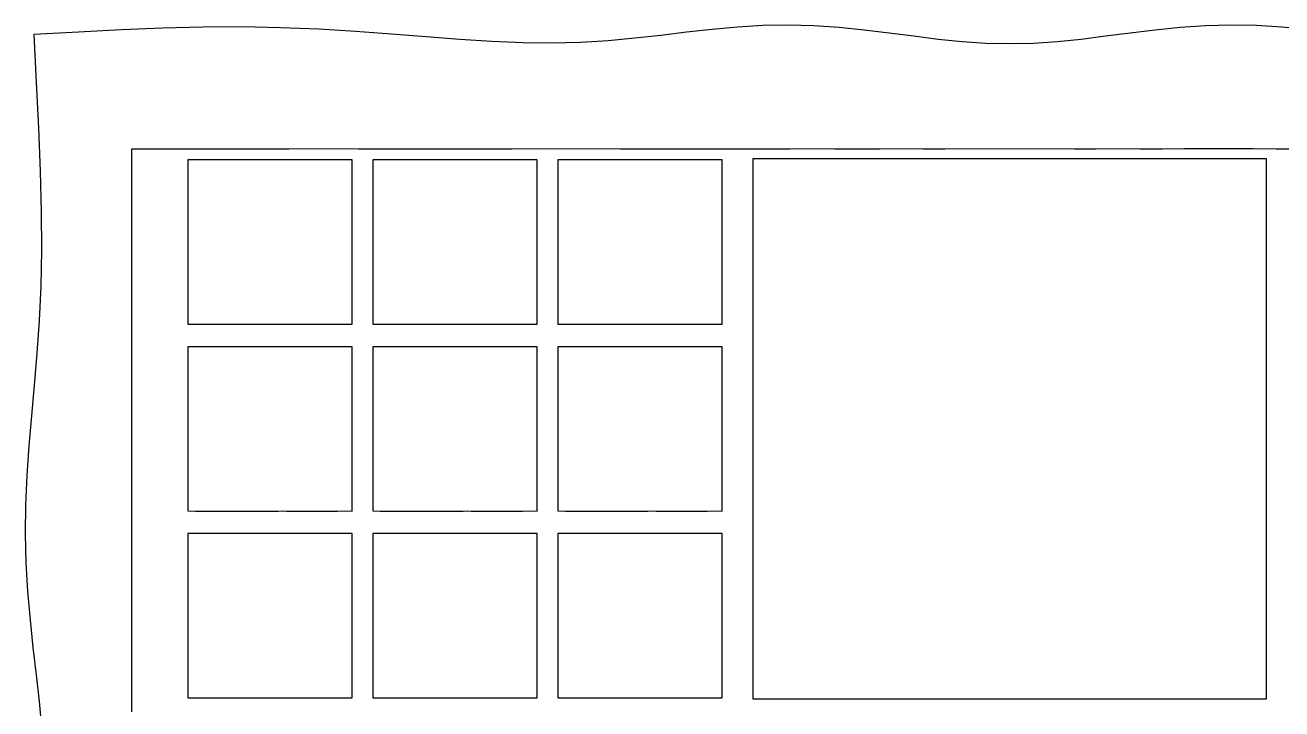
# Model space of a CAD drawing. Header units: metres. Extents: x 28 to 1492, y 12 to 1238.
# Drawn here: x 28.3 to 273, y 704.7 to 837.8 of the extents above; entities that cross this region are included whole.
import ezdxf

# ---------------------------------------------------------------- set-up
doc = ezdxf.new("R2010")
doc.units = ezdxf.units.M

msp = doc.modelspace()

# ---------------------------------------------------------------- linework, layer by layer
for points in [[(277.94, 836.98), (272.98, 837.43), (268.03, 837.72), (263.08, 837.81), (258.13, 837.68), (253.2, 837.35), (248.31, 836.86), (243.46, 836.27), (238.67, 835.63), (233.94, 835.04), (229.26, 834.56), (224.62, 834.24), (220, 834.14), (215.38, 834.24), (210.74, 834.56), (206.06, 835.04), (201.33, 835.63), (196.54, 836.27), (191.69, 836.86), (186.8, 837.35), (181.87, 837.68), (176.92, 837.81), (171.97, 837.72), (167.02, 837.43), (162.06, 836.98), (157.09, 836.42), (152.08, 835.82), (147.01, 835.25), (141.82, 834.78), (136.48, 834.46), (130.95, 834.32), (125.2, 834.38), (119.19, 834.63), (112.93, 835.03), (106.41, 835.53), (99.64, 836.07), (92.65, 836.59), (85.46, 837.02), (78.09, 837.31), (70.57, 837.45), (62.89, 837.41), (55.05, 837.2), (46.99, 836.87), (38.67, 836.45), (30.01, 836), (30.47, 826.65), (30.9, 817.78), (31.24, 809.4), (31.45, 801.48), (31.49, 794.02), (31.35, 786.96), (31.05, 780.27), (30.61, 773.88), (30.08, 767.73), (29.53, 761.76), (29.02, 755.91), (28.61, 750.14), (28.36, 744.43), (28.3, 738.76), (28.43, 733.12), (28.76, 727.54), (29.25, 722.03), (29.83, 716.61), (30.44, 711.3), (31.02, 706.12), (31.48, 701.07)], [(276.49, 813.69), (271.87, 813.69), (267.32, 813.7), (262.83, 813.7), (258.39, 813.7), (254.01, 813.7), (249.67, 813.69), (245.36, 813.69), (241.09, 813.7), (236.84, 813.69), (232.61, 813.69), (228.4, 813.7), (224.19, 813.69), (220, 813.7), (215.81, 813.69), (211.6, 813.7), (207.39, 813.69), (203.16, 813.69), (198.91, 813.7), (194.64, 813.69), (190.33, 813.69), (185.99, 813.69), (181.61, 813.7), (177.17, 813.69), (172.68, 813.69), (168.13, 813.69), (163.51, 813.69), (158.82, 813.69), (154.04, 813.69), (149.17, 813.69), (144.21, 813.69), (139.13, 813.7), (133.93, 813.69), (128.6, 813.7), (123.13, 813.69), (117.51, 813.69), (111.72, 813.69), (105.75, 813.69), (99.57, 813.69), (93.18, 813.69), (86.56, 813.7), (79.67, 813.69), (72.5, 813.69), (65.02, 813.69), (57.2, 813.69), (49.01, 813.69), (49, 805.85), (49, 798.36), (49, 791.2), (49, 784.34), (49, 777.75), (49, 771.4), (49, 765.29), (49, 759.38), (49, 753.66), (49, 748.11), (49, 742.73), (49, 737.49), (49, 732.39), (49, 727.42), (49, 722.56), (49, 717.8), (49, 713.14), (49, 708.57), (49, 704.07)], [(92, 795.6), (92, 796.38), (92, 797.17), (92, 797.97), (92, 798.78), (92, 799.6), (91.99, 800.45), (92, 801.32), (92, 802.22), (92, 803.16), (92, 804.15), (92, 805.19), (92, 806.29), (92, 807.46), (92, 808.73), (92, 810.1), (92, 811.6), (90.5, 811.59), (89.13, 811.59), (87.86, 811.6), (86.69, 811.6), (85.59, 811.6), (84.55, 811.6), (83.56, 811.6), (82.62, 811.6), (81.72, 811.6), (80.85, 811.6), (80, 811.6), (79.18, 811.6), (78.37, 811.6), (77.57, 811.59), (76.78, 811.6), (76, 811.6), (75.22, 811.6), (74.43, 811.6), (73.63, 811.6), (72.82, 811.6), (72, 811.6), (71.15, 811.6), (70.28, 811.6), (69.38, 811.6), (68.44, 811.6), (67.45, 811.6), (66.41, 811.59), (65.31, 811.6), (64.14, 811.6), (62.87, 811.6), (61.5, 811.6), (60.01, 811.6), (60, 810.1), (60, 808.73), (60, 807.46), (60, 806.29), (60, 805.19), (60, 804.15), (60, 803.16), (60, 802.22), (60, 801.32), (60, 800.45), (60, 799.6), (60, 798.78), (60, 797.97), (60, 797.17), (60, 796.38), (60, 795.6), (60, 794.82), (60, 794.03), (60, 793.23), (60, 792.42), (60, 791.6), (60, 790.75), (60, 789.88), (60, 788.98), (60.01, 788.04), (60, 787.05), (60.01, 786.01), (60, 784.91), (60, 783.74), (60, 782.47), (60.01, 781.1), (60, 779.61), (61.5, 779.6), (62.87, 779.6), (64.14, 779.6), (65.31, 779.6), (66.41, 779.6), (67.45, 779.6), (68.44, 779.6), (69.38, 779.6), (70.28, 779.6), (71.15, 779.6), (72, 779.6), (72.82, 779.6), (73.63, 779.6), (74.43, 779.6), (75.22, 779.6), (76, 779.6), (76.78, 779.6), (77.57, 779.6), (78.37, 779.61), (79.18, 779.6), (80, 779.6), (80.85, 779.6), (81.72, 779.6), (82.62, 779.6), (83.56, 779.6), (84.55, 779.6), (85.59, 779.6), (86.69, 779.6), (87.86, 779.6), (89.13, 779.6), (90.5, 779.61), (91.99, 779.6), (92, 781.1), (92, 782.47), (92, 783.74), (92, 784.91), (92, 786.01), (92, 787.05), (92, 788.04), (92, 788.98), (92, 789.88), (92, 790.75), (92, 791.6), (91.99, 792.42), (92, 793.23), (92, 794.03), (92, 794.82), (92, 795.6)], [(128, 795.6), (128, 796.38), (128, 797.17), (128, 797.97), (128, 798.78), (128, 799.6), (127.99, 800.45), (128, 801.32), (128, 802.22), (128, 803.16), (128, 804.15), (128, 805.19), (128, 806.29), (128, 807.46), (128, 808.73), (128, 810.1), (128, 811.6), (126.5, 811.59), (125.13, 811.59), (123.86, 811.6), (122.69, 811.6), (121.59, 811.6), (120.55, 811.6), (119.56, 811.6), (118.62, 811.6), (117.72, 811.6), (116.85, 811.6), (116, 811.6), (115.18, 811.6), (114.37, 811.6), (113.57, 811.59), (112.78, 811.6), (112, 811.6), (111.22, 811.6), (110.43, 811.6), (109.63, 811.6), (108.82, 811.6), (108, 811.6), (107.15, 811.6), (106.28, 811.6), (105.38, 811.6), (104.44, 811.6), (103.45, 811.6), (102.41, 811.59), (101.31, 811.6), (100.14, 811.6), (98.87, 811.6), (97.5, 811.6), (96.01, 811.6), (96, 810.1), (96, 808.73), (96, 807.46), (96, 806.29), (96, 805.19), (96, 804.15), (96, 803.16), (96, 802.22), (96, 801.32), (96, 800.45), (96, 799.6), (96, 798.78), (96, 797.97), (96, 797.17), (96, 796.38), (96, 795.6), (96, 794.82), (96, 794.03), (96, 793.23), (96, 792.42), (96, 791.6), (96, 790.75), (96, 789.88), (96, 788.98), (96.01, 788.04), (96, 787.05), (96.01, 786.01), (96, 784.91), (96, 783.74), (96, 782.47), (96.01, 781.1), (96, 779.61), (97.5, 779.6), (98.87, 779.6), (100.14, 779.6), (101.31, 779.6), (102.41, 779.6), (103.45, 779.6), (104.44, 779.6), (105.38, 779.6), (106.28, 779.6), (107.15, 779.6), (108, 779.6), (108.82, 779.6), (109.63, 779.6), (110.43, 779.6), (111.22, 779.6), (112, 779.6), (112.78, 779.6), (113.57, 779.6), (114.37, 779.61), (115.18, 779.6), (116, 779.6), (116.85, 779.6), (117.72, 779.6), (118.62, 779.6), (119.56, 779.6), (120.55, 779.6), (121.59, 779.6), (122.69, 779.6), (123.86, 779.6), (125.13, 779.6), (126.5, 779.61), (127.99, 779.6), (128, 781.1), (128, 782.47), (128, 783.74), (128, 784.91), (128, 786.01), (128, 787.05), (128, 788.04), (128, 788.98), (128, 789.88), (128, 790.75), (128, 791.6), (127.99, 792.42), (128, 793.23), (128, 794.03), (128, 794.82), (128, 795.6)], [(164, 795.6), (164, 796.38), (164, 797.17), (164, 797.97), (164, 798.78), (164, 799.6), (163.99, 800.45), (164, 801.32), (164, 802.22), (164, 803.16), (164, 804.15), (164, 805.19), (164, 806.29), (164, 807.46), (164, 808.73), (164, 810.1), (164, 811.6), (162.5, 811.59), (161.13, 811.59), (159.86, 811.6), (158.69, 811.6), (157.59, 811.6), (156.55, 811.6), (155.56, 811.6), (154.62, 811.6), (153.72, 811.6), (152.85, 811.6), (152, 811.6), (151.18, 811.6), (150.37, 811.6), (149.57, 811.59), (148.78, 811.6), (148, 811.6), (147.22, 811.6), (146.43, 811.6), (145.63, 811.6), (144.82, 811.6), (144, 811.6), (143.15, 811.6), (142.28, 811.6), (141.38, 811.6), (140.44, 811.6), (139.45, 811.6), (138.41, 811.59), (137.31, 811.6), (136.14, 811.6), (134.87, 811.6), (133.5, 811.6), (132.01, 811.6), (132, 810.1), (132, 808.73), (132, 807.46), (132, 806.29), (132, 805.19), (132, 804.15), (132, 803.16), (132, 802.22), (132, 801.32), (132, 800.45), (132, 799.6), (132, 798.78), (132, 797.97), (132, 797.17), (132, 796.38), (132, 795.6), (132, 794.82), (132, 794.03), (132, 793.23), (132, 792.42), (132, 791.6), (132, 790.75), (132, 789.88), (132, 788.98), (132.01, 788.04), (132, 787.05), (132.01, 786.01), (132, 784.91), (132, 783.74), (132, 782.47), (132.01, 781.1), (132, 779.61), (133.5, 779.6), (134.87, 779.6), (136.14, 779.6), (137.31, 779.6), (138.41, 779.6), (139.45, 779.6), (140.44, 779.6), (141.38, 779.6), (142.28, 779.6), (143.15, 779.6), (144, 779.6), (144.82, 779.6), (145.63, 779.6), (146.43, 779.6), (147.22, 779.6), (148, 779.6), (148.78, 779.6), (149.57, 779.6), (150.37, 779.61), (151.18, 779.6), (152, 779.6), (152.85, 779.6), (153.72, 779.6), (154.62, 779.6), (155.56, 779.6), (156.55, 779.6), (157.59, 779.6), (158.69, 779.6), (159.86, 779.6), (161.13, 779.6), (162.5, 779.61), (163.99, 779.6), (164, 781.1), (164, 782.47), (164, 783.74), (164, 784.91), (164, 786.01), (164, 787.05), (164, 788.04), (164, 788.98), (164, 789.88), (164, 790.75), (164, 791.6), (163.99, 792.42), (164, 793.23), (164, 794.03), (164, 794.82), (164, 795.6)], [(270, 759.2), (270, 761.78), (270, 764.38), (270, 767), (270, 769.66), (270, 772.37), (269.99, 775.15), (270, 778.02), (270, 780.98), (270, 784.07), (270, 787.31), (270, 790.72), (270, 794.34), (270, 798.21), (270, 802.36), (270, 806.87), (270, 811.8), (265.31, 811.79), (261.03, 811.79), (257.08, 811.79), (253.4, 811.8), (249.96, 811.79), (246.72, 811.79), (243.64, 811.8), (240.71, 811.79), (237.89, 811.79), (235.16, 811.79), (232.52, 811.8), (229.94, 811.8), (227.41, 811.79), (224.92, 811.79), (222.45, 811.8), (220, 811.8), (217.55, 811.8), (215.08, 811.79), (212.59, 811.79), (210.06, 811.79), (207.48, 811.79), (204.84, 811.79), (202.11, 811.79), (199.29, 811.79), (196.36, 811.8), (193.28, 811.8), (190.04, 811.79), (186.6, 811.79), (182.92, 811.79), (178.97, 811.79), (174.69, 811.79), (170.01, 811.79), (170, 806.87), (170, 802.36), (170, 798.21), (170, 794.34), (170, 790.72), (170, 787.31), (170, 784.07), (170, 780.98), (170, 778.02), (170, 775.15), (170, 772.37), (170, 769.66), (170, 767), (170, 764.38), (170, 761.78), (170, 759.2), (170, 756.62), (170, 754.02), (170, 751.4), (170, 748.74), (170, 746.03), (170, 743.25), (170, 740.38), (170, 737.42), (170.01, 734.33), (170, 731.09), (170.01, 727.68), (170, 724.06), (170, 720.19), (170, 716.04), (170.01, 711.53), (170, 706.61), (174.69, 706.6), (178.97, 706.6), (182.92, 706.6), (186.6, 706.61), (190.04, 706.6), (193.28, 706.61), (196.36, 706.6), (199.29, 706.6), (202.11, 706.61), (204.84, 706.6), (207.48, 706.61), (210.06, 706.61), (212.59, 706.6), (215.08, 706.61), (217.55, 706.6), (220, 706.6), (222.45, 706.61), (224.92, 706.61), (227.41, 706.61), (229.94, 706.61), (232.52, 706.61), (235.16, 706.61), (237.89, 706.61), (240.71, 706.6), (243.64, 706.61), (246.72, 706.61), (249.96, 706.61), (253.4, 706.61), (257.08, 706.6), (261.03, 706.6), (265.31, 706.61), (269.99, 706.6), (270, 711.53), (270, 716.04), (270, 720.19), (270, 724.06), (270, 727.68), (270, 731.09), (270, 734.33), (270, 737.42), (270, 740.38), (270, 743.25), (270, 746.03), (269.99, 748.74), (270, 751.4), (270, 754.02), (270, 756.62), (270, 759.2)], [(92, 759.2), (92, 759.98), (92, 760.77), (92, 761.57), (92, 762.38), (92, 763.2), (91.99, 764.05), (92, 764.92), (92, 765.82), (92, 766.76), (92, 767.75), (92, 768.79), (92, 769.89), (92, 771.06), (92, 772.33), (92, 773.7), (92, 775.2), (90.5, 775.19), (89.13, 775.19), (87.86, 775.2), (86.69, 775.2), (85.59, 775.2), (84.55, 775.2), (83.56, 775.2), (82.62, 775.2), (81.72, 775.2), (80.85, 775.2), (80, 775.2), (79.18, 775.2), (78.37, 775.2), (77.57, 775.19), (76.78, 775.2), (76, 775.2), (75.22, 775.2), (74.43, 775.2), (73.63, 775.2), (72.82, 775.2), (72, 775.2), (71.15, 775.2), (70.28, 775.2), (69.38, 775.2), (68.44, 775.2), (67.45, 775.2), (66.41, 775.19), (65.31, 775.2), (64.14, 775.2), (62.87, 775.2), (61.5, 775.2), (60.01, 775.2), (60, 773.7), (60, 772.33), (60, 771.06), (60, 769.89), (60, 768.79), (60, 767.75), (60, 766.76), (60, 765.82), (60, 764.92), (60, 764.05), (60, 763.2), (60, 762.38), (60, 761.57), (60, 760.77), (60, 759.98), (60, 759.2), (60, 758.42), (60, 757.63), (60, 756.83), (60, 756.02), (60, 755.2), (60, 754.35), (60, 753.48), (60, 752.58), (60.01, 751.64), (60, 750.65), (60.01, 749.61), (60, 748.51), (60, 747.34), (60, 746.07), (60.01, 744.7), (60, 743.21), (61.5, 743.2), (62.87, 743.2), (64.14, 743.2), (65.31, 743.2), (66.41, 743.2), (67.45, 743.2), (68.44, 743.2), (69.38, 743.2), (70.28, 743.2), (71.15, 743.2), (72, 743.2), (72.82, 743.2), (73.63, 743.2), (74.43, 743.2), (75.22, 743.2), (76, 743.2), (76.78, 743.2), (77.57, 743.2), (78.37, 743.21), (79.18, 743.2), (80, 743.2), (80.85, 743.2), (81.72, 743.2), (82.62, 743.2), (83.56, 743.2), (84.55, 743.2), (85.59, 743.2), (86.69, 743.2), (87.86, 743.2), (89.13, 743.2), (90.5, 743.21), (91.99, 743.2), (92, 744.7), (92, 746.07), (92, 747.34), (92, 748.51), (92, 749.61), (92, 750.65), (92, 751.64), (92, 752.58), (92, 753.48), (92, 754.35), (92, 755.2), (91.99, 756.02), (92, 756.83), (92, 757.63), (92, 758.42), (92, 759.2)], [(128, 759.2), (128, 759.98), (128, 760.77), (128, 761.57), (128, 762.38), (128, 763.2), (127.99, 764.05), (128, 764.92), (128, 765.82), (128, 766.76), (128, 767.75), (128, 768.79), (128, 769.89), (128, 771.06), (128, 772.33), (128, 773.7), (128, 775.2), (126.5, 775.19), (125.13, 775.19), (123.86, 775.2), (122.69, 775.2), (121.59, 775.2), (120.55, 775.2), (119.56, 775.2), (118.62, 775.2), (117.72, 775.2), (116.85, 775.2), (116, 775.2), (115.18, 775.2), (114.37, 775.2), (113.57, 775.19), (112.78, 775.2), (112, 775.2), (111.22, 775.2), (110.43, 775.2), (109.63, 775.2), (108.82, 775.2), (108, 775.2), (107.15, 775.2), (106.28, 775.2), (105.38, 775.2), (104.44, 775.2), (103.45, 775.2), (102.41, 775.19), (101.31, 775.2), (100.14, 775.2), (98.87, 775.2), (97.5, 775.2), (96.01, 775.2), (96, 773.7), (96, 772.33), (96, 771.06), (96, 769.89), (96, 768.79), (96, 767.75), (96, 766.76), (96, 765.82), (96, 764.92), (96, 764.05), (96, 763.2), (96, 762.38), (96, 761.57), (96, 760.77), (96, 759.98), (96, 759.2), (96, 758.42), (96, 757.63), (96, 756.83), (96, 756.02), (96, 755.2), (96, 754.35), (96, 753.48), (96, 752.58), (96.01, 751.64), (96, 750.65), (96.01, 749.61), (96, 748.51), (96, 747.34), (96, 746.07), (96.01, 744.7), (96, 743.21), (97.5, 743.2), (98.87, 743.2), (100.14, 743.2), (101.31, 743.2), (102.41, 743.2), (103.45, 743.2), (104.44, 743.2), (105.38, 743.2), (106.28, 743.2), (107.15, 743.2), (108, 743.2), (108.82, 743.2), (109.63, 743.2), (110.43, 743.2), (111.22, 743.2), (112, 743.2), (112.78, 743.2), (113.57, 743.2), (114.37, 743.21), (115.18, 743.2), (116, 743.2), (116.85, 743.2), (117.72, 743.2), (118.62, 743.2), (119.56, 743.2), (120.55, 743.2), (121.59, 743.2), (122.69, 743.2), (123.86, 743.2), (125.13, 743.2), (126.5, 743.21), (127.99, 743.2), (128, 744.7), (128, 746.07), (128, 747.34), (128, 748.51), (128, 749.61), (128, 750.65), (128, 751.64), (128, 752.58), (128, 753.48), (128, 754.35), (128, 755.2), (127.99, 756.02), (128, 756.83), (128, 757.63), (128, 758.42), (128, 759.2)], [(164, 759.2), (164, 759.98), (164, 760.77), (164, 761.57), (164, 762.38), (164, 763.2), (163.99, 764.05), (164, 764.92), (164, 765.82), (164, 766.76), (164, 767.75), (164, 768.79), (164, 769.89), (164, 771.06), (164, 772.33), (164, 773.7), (164, 775.2), (162.5, 775.19), (161.13, 775.19), (159.86, 775.2), (158.69, 775.2), (157.59, 775.2), (156.55, 775.2), (155.56, 775.2), (154.62, 775.2), (153.72, 775.2), (152.85, 775.2), (152, 775.2), (151.18, 775.2), (150.37, 775.2), (149.57, 775.19), (148.78, 775.2), (148, 775.2), (147.22, 775.2), (146.43, 775.2), (145.63, 775.2), (144.82, 775.2), (144, 775.2), (143.15, 775.2), (142.28, 775.2), (141.38, 775.2), (140.44, 775.2), (139.45, 775.2), (138.41, 775.19), (137.31, 775.2), (136.14, 775.2), (134.87, 775.2), (133.5, 775.2), (132.01, 775.2), (132, 773.7), (132, 772.33), (132, 771.06), (132, 769.89), (132, 768.79), (132, 767.75), (132, 766.76), (132, 765.82), (132, 764.92), (132, 764.05), (132, 763.2), (132, 762.38), (132, 761.57), (132, 760.77), (132, 759.98), (132, 759.2), (132, 758.42), (132, 757.63), (132, 756.83), (132, 756.02), (132, 755.2), (132, 754.35), (132, 753.48), (132, 752.58), (132.01, 751.64), (132, 750.65), (132.01, 749.61), (132, 748.51), (132, 747.34), (132, 746.07), (132.01, 744.7), (132, 743.21), (133.5, 743.2), (134.87, 743.2), (136.14, 743.2), (137.31, 743.2), (138.41, 743.2), (139.45, 743.2), (140.44, 743.2), (141.38, 743.2), (142.28, 743.2), (143.15, 743.2), (144, 743.2), (144.82, 743.2), (145.63, 743.2), (146.43, 743.2), (147.22, 743.2), (148, 743.2), (148.78, 743.2), (149.57, 743.2), (150.37, 743.21), (151.18, 743.2), (152, 743.2), (152.85, 743.2), (153.72, 743.2), (154.62, 743.2), (155.56, 743.2), (156.55, 743.2), (157.59, 743.2), (158.69, 743.2), (159.86, 743.2), (161.13, 743.2), (162.5, 743.21), (163.99, 743.2), (164, 744.7), (164, 746.07), (164, 747.34), (164, 748.51), (164, 749.61), (164, 750.65), (164, 751.64), (164, 752.58), (164, 753.48), (164, 754.35), (164, 755.2), (163.99, 756.02), (164, 756.83), (164, 757.63), (164, 758.42), (164, 759.2)], [(92, 722.8), (92, 723.58), (92, 724.37), (92, 725.17), (92, 725.98), (92, 726.8), (91.99, 727.65), (92, 728.52), (92, 729.42), (92, 730.36), (92, 731.35), (92, 732.39), (92, 733.49), (92, 734.66), (92, 735.93), (92, 737.3), (92, 738.8), (90.5, 738.79), (89.13, 738.79), (87.86, 738.8), (86.69, 738.8), (85.59, 738.8), (84.55, 738.8), (83.56, 738.8), (82.62, 738.8), (81.72, 738.8), (80.85, 738.8), (80, 738.8), (79.18, 738.8), (78.37, 738.8), (77.57, 738.79), (76.78, 738.8), (76, 738.8), (75.22, 738.8), (74.43, 738.8), (73.63, 738.8), (72.82, 738.8), (72, 738.8), (71.15, 738.8), (70.28, 738.8), (69.38, 738.8), (68.44, 738.8), (67.45, 738.8), (66.41, 738.79), (65.31, 738.8), (64.14, 738.8), (62.87, 738.8), (61.5, 738.8), (60.01, 738.8), (60, 737.3), (60, 735.93), (60, 734.66), (60, 733.49), (60, 732.39), (60, 731.35), (60, 730.36), (60, 729.42), (60, 728.52), (60, 727.65), (60, 726.8), (60, 725.98), (60, 725.17), (60, 724.37), (60, 723.58), (60, 722.8), (60, 722.02), (60, 721.23), (60, 720.43), (60, 719.62), (60, 718.8), (60, 717.95), (60, 717.08), (60, 716.18), (60.01, 715.24), (60, 714.25), (60.01, 713.21), (60, 712.11), (60, 710.94), (60, 709.67), (60.01, 708.3), (60, 706.81), (61.5, 706.8), (62.87, 706.8), (64.14, 706.8), (65.31, 706.8), (66.41, 706.8), (67.45, 706.8), (68.44, 706.8), (69.38, 706.8), (70.28, 706.8), (71.15, 706.8), (72, 706.8), (72.82, 706.8), (73.63, 706.8), (74.43, 706.8), (75.22, 706.8), (76, 706.8), (76.78, 706.8), (77.57, 706.8), (78.37, 706.81), (79.18, 706.8), (80, 706.8), (80.85, 706.8), (81.72, 706.8), (82.62, 706.8), (83.56, 706.8), (84.55, 706.8), (85.59, 706.8), (86.69, 706.8), (87.86, 706.8), (89.13, 706.8), (90.5, 706.81), (91.99, 706.8), (92, 708.3), (92, 709.67), (92, 710.94), (92, 712.11), (92, 713.21), (92, 714.25), (92, 715.24), (92, 716.18), (92, 717.08), (92, 717.95), (92, 718.8), (91.99, 719.62), (92, 720.43), (92, 721.23), (92, 722.02), (92, 722.8)], [(128, 722.8), (128, 723.58), (128, 724.37), (128, 725.17), (128, 725.98), (128, 726.8), (127.99, 727.65), (128, 728.52), (128, 729.42), (128, 730.36), (128, 731.35), (128, 732.39), (128, 733.49), (128, 734.66), (128, 735.93), (128, 737.3), (128, 738.8), (126.5, 738.79), (125.13, 738.79), (123.86, 738.8), (122.69, 738.8), (121.59, 738.8), (120.55, 738.8), (119.56, 738.8), (118.62, 738.8), (117.72, 738.8), (116.85, 738.8), (116, 738.8), (115.18, 738.8), (114.37, 738.8), (113.57, 738.79), (112.78, 738.8), (112, 738.8), (111.22, 738.8), (110.43, 738.8), (109.63, 738.8), (108.82, 738.8), (108, 738.8), (107.15, 738.8), (106.28, 738.8), (105.38, 738.8), (104.44, 738.8), (103.45, 738.8), (102.41, 738.79), (101.31, 738.8), (100.14, 738.8), (98.87, 738.8), (97.5, 738.8), (96.01, 738.8), (96, 737.3), (96, 735.93), (96, 734.66), (96, 733.49), (96, 732.39), (96, 731.35), (96, 730.36), (96, 729.42), (96, 728.52), (96, 727.65), (96, 726.8), (96, 725.98), (96, 725.17), (96, 724.37), (96, 723.58), (96, 722.8), (96, 722.02), (96, 721.23), (96, 720.43), (96, 719.62), (96, 718.8), (96, 717.95), (96, 717.08), (96, 716.18), (96.01, 715.24), (96, 714.25), (96.01, 713.21), (96, 712.11), (96, 710.94), (96, 709.67), (96.01, 708.3), (96, 706.81), (97.5, 706.8), (98.87, 706.8), (100.14, 706.8), (101.31, 706.8), (102.41, 706.8), (103.45, 706.8), (104.44, 706.8), (105.38, 706.8), (106.28, 706.8), (107.15, 706.8), (108, 706.8), (108.82, 706.8), (109.63, 706.8), (110.43, 706.8), (111.22, 706.8), (112, 706.8), (112.78, 706.8), (113.57, 706.8), (114.37, 706.81), (115.18, 706.8), (116, 706.8), (116.85, 706.8), (117.72, 706.8), (118.62, 706.8), (119.56, 706.8), (120.55, 706.8), (121.59, 706.8), (122.69, 706.8), (123.86, 706.8), (125.13, 706.8), (126.5, 706.81), (127.99, 706.8), (128, 708.3), (128, 709.67), (128, 710.94), (128, 712.11), (128, 713.21), (128, 714.25), (128, 715.24), (128, 716.18), (128, 717.08), (128, 717.95), (128, 718.8), (127.99, 719.62), (128, 720.43), (128, 721.23), (128, 722.02), (128, 722.8)], [(164, 722.8), (164, 723.58), (164, 724.37), (164, 725.17), (164, 725.98), (164, 726.8), (163.99, 727.65), (164, 728.52), (164, 729.42), (164, 730.36), (164, 731.35), (164, 732.39), (164, 733.49), (164, 734.66), (164, 735.93), (164, 737.3), (164, 738.8), (162.5, 738.79), (161.13, 738.79), (159.86, 738.8), (158.69, 738.8), (157.59, 738.8), (156.55, 738.8), (155.56, 738.8), (154.62, 738.8), (153.72, 738.8), (152.85, 738.8), (152, 738.8), (151.18, 738.8), (150.37, 738.8), (149.57, 738.79), (148.78, 738.8), (148, 738.8), (147.22, 738.8), (146.43, 738.8), (145.63, 738.8), (144.82, 738.8), (144, 738.8), (143.15, 738.8), (142.28, 738.8), (141.38, 738.8), (140.44, 738.8), (139.45, 738.8), (138.41, 738.79), (137.31, 738.8), (136.14, 738.8), (134.87, 738.8), (133.5, 738.8), (132.01, 738.8), (132, 737.3), (132, 735.93), (132, 734.66), (132, 733.49), (132, 732.39), (132, 731.35), (132, 730.36), (132, 729.42), (132, 728.52), (132, 727.65), (132, 726.8), (132, 725.98), (132, 725.17), (132, 724.37), (132, 723.58), (132, 722.8), (132, 722.02), (132, 721.23), (132, 720.43), (132, 719.62), (132, 718.8), (132, 717.95), (132, 717.08), (132, 716.18), (132.01, 715.24), (132, 714.25), (132.01, 713.21), (132, 712.11), (132, 710.94), (132, 709.67), (132.01, 708.3), (132, 706.81), (133.5, 706.8), (134.87, 706.8), (136.14, 706.8), (137.31, 706.8), (138.41, 706.8), (139.45, 706.8), (140.44, 706.8), (141.38, 706.8), (142.28, 706.8), (143.15, 706.8), (144, 706.8), (144.82, 706.8), (145.63, 706.8), (146.43, 706.8), (147.22, 706.8), (148, 706.8), (148.78, 706.8), (149.57, 706.8), (150.37, 706.81), (151.18, 706.8), (152, 706.8), (152.85, 706.8), (153.72, 706.8), (154.62, 706.8), (155.56, 706.8), (156.55, 706.8), (157.59, 706.8), (158.69, 706.8), (159.86, 706.8), (161.13, 706.8), (162.5, 706.81), (163.99, 706.8), (164, 708.3), (164, 709.67), (164, 710.94), (164, 712.11), (164, 713.21), (164, 714.25), (164, 715.24), (164, 716.18), (164, 717.08), (164, 717.95), (164, 718.8), (163.99, 719.62), (164, 720.43), (164, 721.23), (164, 722.02), (164, 722.8)]]:
    msp.add_lwpolyline(points)

doc.saveas('drawing.dxf')
